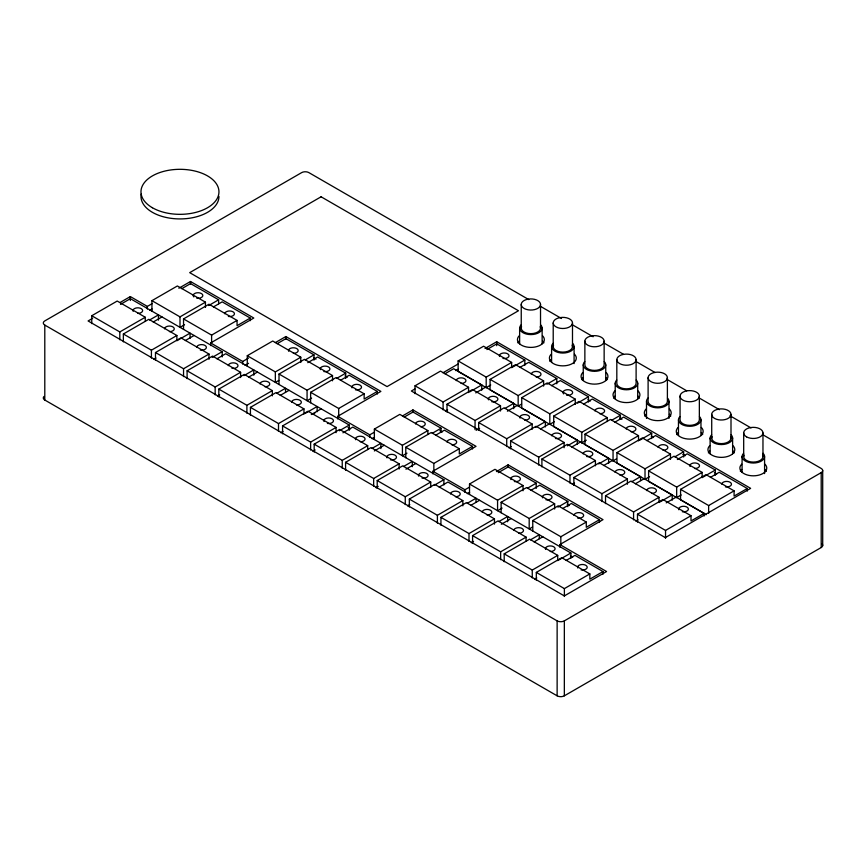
<?xml version="1.0" encoding="UTF-8"?>
<svg xmlns="http://www.w3.org/2000/svg" width="866" height="866" viewBox="0 0 866 866"><rect width="100%" height="100%" fill="white"/><g stroke="black" fill="none" stroke-linecap="round" stroke-linejoin="round"><path stroke-width="1.3" d="M91.742 323.613L91.742 315.744L117.202 301.043L145.261 317.248L145.261 321.189M92.651 318.32L88.083 320.961L564.329 595.916L606.568 571.528L559.869 544.562L559.869 547.193M120.049 302.505L130.333 296.573L147.361 306.402L152.026 303.717M120.493 304.388L130.376 298.683L222.183 351.683L222.183 356.933M151.929 311.154L151.929 300.664L177.378 285.964L205.448 302.169L205.448 307.419M178.851 288.226L190.509 281.493L253.803 318.028L210.654 342.947L210.654 345.566M181.773 288.681L190.563 283.604L218.633 299.809L218.633 303.75M149.699 310.309L152.026 308.956M91.742 315.744L119.811 331.938L145.261 317.248M123.362 341.864L123.362 333.995L148.811 319.294L176.881 335.499L176.881 340.749L190.055 333.139L190.055 338.39M149.656 319.955L158.446 314.888L158.446 320.139M153.206 322.011L161.996 316.934M151.929 300.664L179.998 316.869L205.448 302.169M183.538 329.416L183.538 318.915L208.998 304.215L237.057 320.42L237.057 325.67L250.242 318.06L250.242 320.691M208.738 305.514L218.633 299.809M213.393 306.932L222.172 301.855L250.242 318.06M184.545 324.739L179.998 327.359L179.998 316.869M123.362 333.995L151.42 350.189L176.881 335.499M155.479 360.408L155.479 352.538L180.929 337.837L208.998 354.042L208.998 359.293M185.324 340.555L194.114 335.478M153.693 359.379L155.967 358.069M183.538 318.915L211.607 335.12L237.057 320.42M155.479 352.538L183.549 368.743L208.998 354.042M187.099 378.659L187.099 370.789L212.549 356.088L240.607 372.293L240.607 377.544M212.289 357.387L222.183 351.683M216.944 358.805L225.723 353.729L349.258 425.054L349.258 430.305M247.275 366.21L247.275 355.71L272.725 341.02L300.794 357.214L300.794 362.464M210.654 342.947L242.707 361.458L248.542 358.091M275.366 342.6L285.856 336.538L380.878 391.4L337.729 416.308L337.729 418.938M277.12 343.726L285.91 338.649L313.979 354.854L313.979 360.104M245.046 365.355L248.542 363.33M187.099 370.789L215.158 386.994L240.607 372.293M218.827 396.974L218.827 389.105L244.277 374.415L272.346 390.62L272.346 395.859M243.909 375.638L253.792 369.934L253.792 375.184M248.672 377.121L257.462 372.055M217.431 396.173L219.704 394.864M247.275 355.71L275.345 371.915L300.794 357.214M279.014 384.526L279.014 374.036L304.464 359.336L332.522 375.541L332.522 380.791M305.189 359.931L313.979 354.854M307.755 362.681L317.638 356.976L345.707 373.181L345.707 378.431M278.755 380.445L275.345 382.415L275.345 371.915M218.827 389.105L246.897 405.31L272.346 390.62M250.436 415.236L250.436 407.356L275.897 392.666L303.955 408.871L303.955 414.121M276.741 393.326L285.52 388.249L285.52 392.19M280.281 395.372L289.071 390.306M279.014 374.036L307.073 390.23L332.522 375.541M310.623 402.777L310.623 392.287L336.073 377.587L364.142 393.792L364.142 399.042L377.316 391.432L377.316 394.052M336.917 378.247L345.707 373.181M340.468 380.304L349.258 375.227L377.316 391.432M311.619 398.111L307.073 400.731L307.073 390.23M250.436 407.356L278.506 423.561L303.955 408.871M282.565 433.779L282.565 425.899L308.015 411.209L336.073 427.414L336.073 432.664M305.059 413.483L317.14 406.511L317.14 411.751M311.305 414.554L321.189 408.849M280.779 432.751L283.052 431.43M312.594 414.381L314.867 413.071M310.623 392.287L338.693 408.481L364.142 393.792M282.565 425.899L310.623 442.104L336.073 427.414M314.174 452.03L314.174 444.161L339.624 429.46L367.693 445.665L367.693 449.606M415.03 393.662L415.03 385.792L440.491 371.103L468.549 387.297L468.549 392.547M490.741 384.991L486.194 387.611L458.125 371.406L458.125 360.916L483.585 346.216L511.644 362.421L511.644 367.671L524.828 360.061L524.828 365.311M339.375 430.759L349.258 425.054M414.879 388.986L411.382 391.01L665.305 537.613L750.638 488.348L496.705 341.745L485.025 348.489M442.937 372.791L458.136 364.012M444.886 373.809L453.665 368.732L481.734 384.937L481.734 390.187M486.876 349.561L496.759 343.856L524.828 360.061M342.925 432.805L352.808 427.1L443.901 479.688L443.901 484.938M312.897 451.294L315.17 449.984M455.797 370.616L458.136 369.262M374.361 439.571L374.361 429.081L399.811 414.381L427.88 430.586L427.88 434.526M337.729 416.308L369.793 434.819L374.458 432.134M402.441 415.972L412.941 409.91L476.029 446.336L432.881 471.245L432.881 473.875M404.205 417.098L412.995 412.021L441.054 428.226L441.054 432.166M372.12 438.726L374.458 437.373M415.03 385.792L443.1 401.997L468.549 387.297M458.125 360.916L486.194 377.121L511.644 362.421M314.174 444.161L342.243 460.355L367.693 445.665M345.588 470.162L345.588 462.292L371.038 447.603L399.107 463.808L399.107 469.047M446.997 412.119L446.997 404.249L472.457 389.548L500.516 405.753L500.516 411.004M516.991 405.396L490.091 389.862L490.091 379.362L515.541 364.673L543.61 380.878L543.61 386.128M469.653 391.919L481.734 384.937M372.088 448.371L380.878 443.305L380.878 448.556M374.339 450.948L384.223 445.243M475.748 392.893L485.631 387.189L513.7 403.394L513.7 408.644M519.936 367.39L528.725 362.313L556.795 378.518L556.795 383.768M445.373 411.177L447.646 409.867M374.361 429.081L402.419 445.286L427.88 430.586M405.775 457.713L405.775 447.213L431.225 432.524L459.294 448.729L459.294 453.979L472.468 446.369L472.468 448.989M432.264 433.303L441.054 428.226M435.62 435.23L444.41 430.164L472.468 446.369M406.966 453.156L402.419 455.776L402.419 445.286M345.588 462.292L373.657 478.497L399.107 463.808M446.997 404.249L475.066 420.454L500.516 405.753M490.091 379.362L518.16 395.567L543.61 380.878M377.208 488.413L377.208 480.543L402.658 465.854L430.727 482.059L430.727 487.298M478.649 430.391L478.649 422.521L504.109 407.821L532.168 424.026L532.168 429.276M554.359 421.72L549.813 424.34L521.743 408.135L521.743 397.646L547.193 382.945L575.262 399.15L575.262 404.4M403.502 466.514L412.292 461.437L412.292 466.687M504.91 408.471L513.7 403.394M546.901 384.223L556.795 378.518M405.948 469.199L415.842 463.494M507.4 411.177L517.283 405.461L545.353 421.666L545.353 426.916M551.588 385.662L560.378 380.585L588.447 396.79L588.447 402.041M375.931 487.677L378.204 486.367M476.203 430.294L479.612 428.324M521.57 404.097L518.16 406.067L518.16 395.567M405.775 447.213L433.844 463.418L459.294 448.729M377.208 480.543L405.266 496.748L430.727 482.059M478.649 422.521L506.718 438.726L532.168 424.026M521.743 397.646L549.813 413.851L575.262 399.15M409.326 506.967L409.326 499.087L434.775 484.397L462.845 500.602L462.845 505.852M434.018 485.404L443.901 479.688M510.615 448.848L510.615 440.978L536.065 426.278L564.134 442.483L564.134 447.733M586.314 440.177L581.779 442.797L553.71 426.592L553.71 416.091L579.159 401.402L607.228 417.607L607.228 421.536M535.469 427.371L545.353 421.666M577.46 403.134L588.447 396.79M439.17 487.103L447.96 482.037L570.889 553.006L570.889 558.256M540.46 428.995L549.25 423.918L577.319 440.123L577.319 444.063M583.554 404.108L592.344 399.042L620.402 415.247L620.402 419.176M407.54 505.939L409.813 504.618M508.991 447.906L511.265 446.596M469.513 494.508L469.513 484.018L494.962 469.318L523.021 485.523L523.021 490.773M432.881 471.245L464.945 489.755L469.61 487.06M496.424 471.58L508.093 464.847L603.017 519.654L559.869 544.562M498.253 472.663L508.136 466.958L536.206 483.163L536.206 488.413M467.272 493.663L469.61 492.31M409.326 499.087L437.395 515.292L462.845 500.602M510.615 440.978L538.684 457.183L564.134 442.483M553.71 416.091L581.779 432.296L607.228 417.607M440.935 525.218L440.935 517.348L466.395 502.648L494.454 518.853L494.454 524.103M541.899 466.904L541.899 459.034L567.349 444.345L595.418 460.55L595.418 465.789M616.462 458.893L613.052 460.853L584.994 444.659L584.994 434.158L610.443 419.458L638.513 435.663L638.513 440.913M467.239 503.308L476.019 498.242L476.019 502.172M567.425 445.828L577.319 440.123M611.623 420.313L620.402 415.247M470.779 505.365L479.569 500.288M571.744 447.051L580.534 441.985L608.603 458.179L608.603 463.429M614.838 422.175L623.628 417.098L651.687 433.303L651.687 438.553M469.513 484.018L497.571 500.223L523.021 485.523M501.122 512.759L501.122 502.269L526.571 487.569L554.641 503.774L554.641 509.024M527.416 488.24L536.206 483.163M530.966 490.286L539.756 485.209L567.825 501.414L567.825 506.664M502.118 508.093L497.571 510.713L497.571 500.223M541.899 459.034L569.969 475.239L595.418 460.55M584.994 434.158L613.052 450.363L638.513 435.663M440.935 517.348L469.004 533.543L494.454 518.853M472.576 543.48L472.576 535.61L498.037 520.921L526.095 537.126L526.095 541.055M573.866 485.361L573.866 477.491L599.315 462.801L627.385 478.995L627.385 484.246M649.565 476.69L645.018 479.309L616.96 463.104L616.96 452.615L642.41 437.915L670.479 454.12L670.479 459.37M498.848 521.559L507.638 516.493L507.638 521.743M598.709 463.895L608.603 458.179M639.606 440.285L651.687 433.303M501.327 524.266L511.211 518.55M603.71 465.507L612.5 460.431L640.559 476.636L640.559 480.576M646.805 440.632L655.584 435.555L683.653 451.76L683.653 457.01M471.277 542.733L473.55 541.423M572.242 484.419L574.515 483.109M501.122 502.269L529.191 518.474L554.641 503.774M532.763 531.031L532.763 520.531L558.213 505.841L586.282 522.046L586.282 527.297L599.467 519.687L599.467 522.306M557.931 507.119L567.825 501.414M562.608 508.548L571.398 503.482L599.467 519.687M532.601 526.993L529.191 528.964L529.191 518.474M472.576 535.61L500.645 551.815L526.095 537.126M573.866 477.491L601.924 493.696L627.385 478.995M616.96 452.615L645.018 468.82L670.479 454.12M504.196 561.731L504.196 553.861L529.646 539.172L557.715 555.377L557.715 560.616M605.518 503.633L605.518 495.763L630.968 481.074L659.037 497.279L659.037 502.518M681.217 494.962L676.671 497.582L648.612 481.377L648.612 470.887L674.062 456.187L702.131 472.392L702.131 477.642L715.305 470.032L715.305 475.282M530.49 539.832L539.28 534.755L539.28 538.695M631.779 481.713L640.559 476.636M674.863 456.837L683.653 451.76M534.041 541.878L542.83 536.812M635.363 483.78L644.152 478.714L672.211 494.908L672.211 500.158M677.353 459.532L687.236 453.827L715.305 470.032M532.763 520.531L560.832 536.736L586.282 522.046M504.196 553.861L532.265 570.066L557.715 555.377M605.518 495.763L633.576 511.968L659.037 497.279M648.612 470.887L676.671 487.093L702.131 472.392M536.314 580.285L536.314 572.404L561.763 557.715L589.833 573.92L589.833 579.17L603.017 571.56L603.017 574.18M637.484 522.09L637.484 514.22L662.934 499.52L691.003 515.725L691.003 520.975L704.177 513.365L704.177 515.995M706.299 514.685L680.568 499.834L680.568 489.344L706.028 474.644L734.087 490.849L734.087 496.099L747.271 488.489L747.271 491.109M558.808 559.988L570.889 553.006M660.13 501.89L672.211 494.908M566.158 560.421L574.948 555.355L603.017 571.56M666.225 502.875L676.108 497.16L704.177 513.365M710.423 477.361L719.202 472.284L747.271 488.489M534.528 579.257L536.801 577.936M635.85 521.148L638.123 519.838M536.314 572.404L564.383 588.609L589.833 573.92M637.484 514.22L665.543 530.425L691.003 515.725M680.568 489.344L708.637 505.549L734.087 490.849M528.78 299.593L308.87 172.615A5.099 2.944 0 0 0 301.66 172.615L44.794 320.918A5.099 2.944 0 0 0 44.794 325.075L557.13 620.868A5.099 2.944 0 0 0 564.34 620.868L821.206 472.62A5.099 2.944 0 0 0 821.206 468.452L762.719 434.678M43.982 396.476A5.099 2.944 0 0 0 44.794 400.027L557.13 695.82A5.099 2.944 0 0 0 564.34 695.82L821.206 547.529A5.099 2.944 0 0 0 822.018 543.967M540.471 306.348L561.525 318.504M572.058 324.588L593.113 336.744M603.634 342.817L623.52 354.302M636.391 361.728L655.107 372.542M666.809 379.297L686.684 390.772M699.555 398.208L719.44 409.683M729.973 415.767L751.028 427.923M587.982 399.691L590.32 401.045M619.58 417.932L621.918 419.285M651.178 436.172L653.516 437.525M682.765 454.412L685.103 455.765M714.363 472.652L716.702 474.005M313.665 357.842L315.982 359.184M344.96 375.909L347.277 377.251M439.809 430.673L442.147 432.026M567.133 504.185L569.449 505.517M348.035 427.512L350.329 428.832M570.38 555.875L572.718 557.228M822.7 470.53L822.7 545.439M821.206 472.62L821.206 547.529M764.581 456.523L764.581 473.583M762.968 432.903L762.968 456.523M743.688 432.903L743.688 456.523M742.086 456.523L742.086 472.262M732.614 438.066L732.614 453.816M731.001 414.446A9.645 5.564 0 0 1 716.539 419.274A9.645 5.564 0 0 1 716.539 409.629A9.645 5.564 0 0 1 731.001 414.446L731.001 438.066M711.722 414.446L711.722 438.066M710.12 438.066L710.12 453.816M708.637 505.549L708.637 513.419M700.962 419.793L700.962 435.533M699.349 396.173A9.645 5.564 0 0 1 684.887 401.001A9.645 5.564 0 0 1 684.887 391.356A9.645 5.564 0 0 1 699.349 396.173L699.349 419.793A9.645 5.564 0 0 1 689.715 425.358A9.645 5.564 0 0 1 680.07 419.793L680.07 396.173M678.468 419.793L678.468 435.533M676.671 487.093L676.671 497.582M668.996 401.337L668.996 418.397M667.394 377.728A9.645 5.564 0 0 1 652.932 382.545A9.645 5.564 0 0 1 652.932 372.9A9.645 5.564 0 0 1 667.394 377.728L667.394 401.337A9.645 5.564 0 0 1 657.749 406.901A9.645 5.564 0 0 1 648.104 401.337L648.104 377.728M665.543 530.425L665.543 538.295M646.501 401.337L646.501 418.397M645.018 468.82L645.018 479.309M637.712 383.281L637.712 399.02M636.109 359.661A9.645 5.564 0 0 1 621.647 364.478A9.645 5.564 0 0 1 621.647 354.844A9.645 5.564 0 0 1 636.109 359.661L636.109 383.281A9.645 5.564 0 0 1 626.464 388.845A9.645 5.564 0 0 1 616.819 383.281L616.819 359.661M633.576 511.968L633.576 519.838M615.217 383.281L615.217 399.02M613.052 450.363L613.052 460.853M605.745 364.824L605.745 380.564M604.143 341.204A9.645 5.564 0 0 1 589.681 346.032A9.645 5.564 0 0 1 589.681 336.387A9.645 5.564 0 0 1 604.143 341.204L604.143 364.824A9.645 5.564 0 0 1 594.498 370.388A9.645 5.564 0 0 1 584.864 364.824L584.864 341.204M601.924 493.696L601.924 501.566M583.251 364.824L583.251 380.564M581.779 432.296L581.779 442.797M574.093 346.552L574.093 363.601M572.491 322.931A9.645 5.564 0 0 1 558.029 327.749A9.645 5.564 0 0 1 558.029 318.114A9.645 5.564 0 0 1 572.491 322.931L572.491 346.552M569.969 475.239L569.969 483.109M564.383 588.609L564.383 596.479M564.34 620.868L564.34 695.82M560.832 536.736L560.832 544.606M557.13 620.868L557.13 695.82M553.212 322.931L553.212 346.552M551.599 346.552L551.599 362.291M549.813 413.851L549.813 424.34M542.138 328.095L542.138 343.834M540.525 304.475A9.645 5.564 0 0 1 526.063 309.303A9.645 5.564 0 0 1 526.063 299.658A9.645 5.564 0 0 1 540.525 304.475L540.525 328.095M538.684 457.183L538.684 465.053M532.265 570.066L532.265 577.936M521.245 304.475L521.245 328.095M519.632 328.095L519.632 343.834M508.093 464.847L508.093 467.467M506.718 438.726L506.718 446.596M500.645 551.815L500.645 559.685M496.705 341.745L496.705 345.686M486.194 377.121L486.194 387.611M475.066 420.454L475.066 429.633M469.004 533.543L469.004 541.423M464.945 489.755L464.945 492.386M443.1 401.997L443.1 409.867M437.395 515.292L437.395 523.161M433.844 463.418L433.844 471.299M412.941 409.91L412.941 412.53M405.266 496.748L405.266 504.618M373.657 478.497L373.657 486.367M369.793 434.819L369.793 437.449M342.243 460.355L342.243 468.235M338.693 408.481L338.693 416.362M310.623 442.104L310.623 449.984M285.856 336.538L285.856 339.169M278.506 423.561L278.506 431.43M246.897 405.31L246.897 413.179M242.707 361.458L242.707 364.077M215.158 386.994L215.158 394.864M211.607 335.12L211.607 342.99M190.509 281.493L190.509 284.113M183.549 368.743L183.549 376.613M151.42 350.189L151.42 358.069M147.361 306.402L147.361 309.032M130.333 296.573L130.333 300.502M119.811 331.938L119.811 339.818M44.794 325.075L44.794 400.027M482.189 512.196A4.817 2.782 0 0 1 487.017 509.414A4.817 2.782 0 0 1 491.834 512.196A4.817 2.782 0 0 1 487.017 514.978M447.029 442.071A4.817 2.782 0 0 1 451.846 439.289A4.817 2.782 0 0 1 456.674 442.071A4.817 2.782 0 0 1 451.846 444.853M320.431 369.598A4.817 2.782 0 0 1 324.663 366.112A4.817 2.782 0 0 1 329.892 369.122A4.817 2.782 0 0 1 323.841 371.568M418.624 476.116A4.817 2.782 0 0 1 422.857 472.62A4.817 2.782 0 0 1 428.085 475.64A4.817 2.782 0 0 1 422.034 478.086M545.612 549.434A4.817 2.782 0 0 1 549.434 545.97A4.817 2.782 0 0 1 555.074 548.47A4.817 2.782 0 0 1 550.267 551.501M450.58 493.945A4.817 2.782 0 0 1 455.397 491.163A4.817 2.782 0 0 1 460.225 493.945A4.817 2.782 0 0 1 455.397 496.727M542.538 497.842A4.817 2.782 0 0 1 546.782 494.345A4.817 2.782 0 0 1 551.999 497.355A4.817 2.782 0 0 1 545.948 499.801M260.081 383.963A4.817 2.782 0 0 1 264.899 381.17A4.817 2.782 0 0 1 269.727 383.963A4.817 2.782 0 0 1 264.899 386.745M387.005 457.865A4.817 2.782 0 0 1 391.248 454.369A4.817 2.782 0 0 1 396.466 457.389A4.817 2.782 0 0 1 390.414 459.835M574.017 515.389A4.817 2.782 0 0 1 579.257 512.618A4.817 2.782 0 0 1 583.587 515.865A4.817 2.782 0 0 1 577.59 518.074M577.73 567.977A4.817 2.782 0 0 1 581.974 564.491A4.817 2.782 0 0 1 587.191 567.501A4.817 2.782 0 0 1 581.14 569.947M513.83 530.457A4.817 2.782 0 0 1 518.658 527.675A4.817 2.782 0 0 1 523.475 530.457A4.817 2.782 0 0 1 518.658 533.25M510.929 479.58A4.817 2.782 0 0 1 515.162 476.094A4.817 2.782 0 0 1 520.39 479.104A4.817 2.782 0 0 1 514.339 481.55M531.345 374.22A4.817 2.782 0 0 1 536.162 371.438A4.817 2.782 0 0 1 540.99 374.22A4.817 2.782 0 0 1 536.162 377.002M572.588 343.304A11.247 6.495 0 0 1 562.846 353.047A11.247 6.495 0 0 1 553.103 343.304M572.166 345.112A9.645 5.564 0 0 1 562.846 352.116A9.645 5.564 0 0 1 553.536 345.112M323.981 421.471A4.817 2.782 0 0 1 328.214 417.986A4.817 2.782 0 0 1 333.442 420.995A4.817 2.782 0 0 1 327.391 423.442M355.59 439.722A4.817 2.782 0 0 1 359.412 436.269A4.817 2.782 0 0 1 365.051 438.759A4.817 2.782 0 0 1 360.245 441.79M291.69 402.214A4.817 2.782 0 0 1 296.518 399.432A4.817 2.782 0 0 1 301.336 402.214A4.817 2.782 0 0 1 296.518 404.996M352.04 387.849A4.817 2.782 0 0 1 356.283 384.363A4.817 2.782 0 0 1 361.501 387.373A4.817 2.782 0 0 1 355.45 389.819M133.169 311.305A4.817 2.782 0 0 1 136.98 307.852A4.817 2.782 0 0 1 142.619 310.342A4.817 2.782 0 0 1 137.824 313.373M540.622 324.847A11.247 6.495 0 0 1 530.88 334.59A11.247 6.495 0 0 1 521.148 324.847M540.2 326.655A9.645 5.564 0 0 1 530.88 333.659A9.645 5.564 0 0 1 521.57 326.655M193.183 295.512A4.817 2.782 0 0 1 198.422 292.74A4.817 2.782 0 0 1 202.752 295.999A4.817 2.782 0 0 1 196.755 298.196M193.832 296.908A4.817 2.782 0 0 1 193.345 296.237M415.615 423.929A4.817 2.782 0 0 1 420.432 421.147A4.817 2.782 0 0 1 425.249 423.929A4.817 2.782 0 0 1 420.432 426.711M499.552 356.489A4.817 2.782 0 0 1 503.785 352.992A4.817 2.782 0 0 1 509.002 356.002A4.817 2.782 0 0 1 502.951 358.448M456.295 380.639A4.817 2.782 0 0 1 461.113 377.857A4.817 2.782 0 0 1 465.93 380.639A4.817 2.782 0 0 1 461.113 383.421M583.154 453.881A4.817 2.782 0 0 1 588.393 451.11A4.817 2.782 0 0 1 592.723 454.369A4.817 2.782 0 0 1 586.726 456.577M551.869 435.825A4.817 2.782 0 0 1 557.109 433.054A4.817 2.782 0 0 1 561.439 436.312A4.817 2.782 0 0 1 555.442 438.51M615.12 472.338A4.817 2.782 0 0 1 619.937 469.556A4.817 2.782 0 0 1 624.765 472.338A4.817 2.782 0 0 1 619.937 475.12M604.241 361.577A11.247 6.495 0 0 1 594.498 371.319A11.247 6.495 0 0 1 584.756 361.577M763.076 453.275A11.247 6.495 0 0 1 753.333 463.018A11.247 6.495 0 0 1 743.591 453.275M762.643 455.083A9.645 5.564 0 0 1 753.333 462.087A9.645 5.564 0 0 1 744.013 455.083M699.457 416.546A11.247 6.495 0 0 1 689.715 426.288A11.247 6.495 0 0 1 679.972 416.546M667.491 398.089A11.247 6.495 0 0 1 657.749 407.832A11.247 6.495 0 0 1 648.006 398.089M626.248 429.006A4.817 2.782 0 0 1 631.065 426.224A4.817 2.782 0 0 1 635.893 429.006A4.817 2.782 0 0 1 631.065 431.788M562.997 392.493A4.817 2.782 0 0 1 568.237 389.722A4.817 2.782 0 0 1 572.567 392.98A4.817 2.782 0 0 1 566.57 395.177M563.647 393.889A4.817 2.782 0 0 1 563.16 393.207M594.964 410.949A4.817 2.782 0 0 1 599.781 408.167A4.817 2.782 0 0 1 604.609 410.949A4.817 2.782 0 0 1 599.781 413.731M520.076 418.094A4.817 2.782 0 0 1 523.887 414.63A4.817 2.782 0 0 1 529.527 417.131A4.817 2.782 0 0 1 524.731 420.151M636.207 380.033A11.247 6.495 0 0 1 626.464 389.776A11.247 6.495 0 0 1 616.722 380.033M196.734 347.385A4.817 2.782 0 0 1 201.973 344.614A4.817 2.782 0 0 1 206.303 347.872A4.817 2.782 0 0 1 200.306 350.07M228.353 365.636A4.817 2.782 0 0 1 233.593 362.865A4.817 2.782 0 0 1 237.912 366.123A4.817 2.782 0 0 1 231.926 368.321M288.692 351.282A4.817 2.782 0 0 1 292.513 347.818A4.817 2.782 0 0 1 298.153 350.319A4.817 2.782 0 0 1 293.358 353.35M164.616 328.842A4.817 2.782 0 0 1 169.433 326.06A4.817 2.782 0 0 1 174.261 328.842A4.817 2.782 0 0 1 169.433 331.624M224.803 313.763A4.817 2.782 0 0 1 230.042 310.991A4.817 2.782 0 0 1 234.361 314.25A4.817 2.782 0 0 1 228.375 316.458M488.424 399.821A4.817 2.782 0 0 1 492.657 396.325A4.817 2.782 0 0 1 497.874 399.334A4.817 2.782 0 0 1 491.823 401.781M646.772 490.611A4.817 2.782 0 0 1 651.589 487.829A4.817 2.782 0 0 1 656.417 490.611A4.817 2.782 0 0 1 651.589 493.404M690.029 466.46A4.817 2.782 0 0 1 693.85 462.996A4.817 2.782 0 0 1 699.49 465.497A4.817 2.782 0 0 1 694.684 468.517M721.822 484.191A4.817 2.782 0 0 1 727.072 481.42A4.817 2.782 0 0 1 731.391 484.679A4.817 2.782 0 0 1 725.405 486.876M678.901 509.793A4.817 2.782 0 0 1 683.133 506.296A4.817 2.782 0 0 1 688.362 509.316A4.817 2.782 0 0 1 682.311 511.763M731.11 434.819A11.247 6.495 0 0 1 721.367 444.561A11.247 6.495 0 0 1 711.625 434.819M730.677 436.626A9.645 5.564 0 0 1 721.367 443.63A9.645 5.564 0 0 1 712.047 436.626M658.214 447.462A4.817 2.782 0 0 1 663.031 444.68A4.817 2.782 0 0 1 667.848 447.462A4.817 2.782 0 0 1 663.031 450.244M740.354 471.31A13.434 7.751 0 0 1 741.697 469.437M764.959 469.437A13.434 7.751 0 0 1 766.302 471.31M708.388 452.853A13.434 7.751 0 0 1 709.73 450.98M732.993 450.98A13.434 7.751 0 0 1 734.336 452.853M676.736 434.58A13.434 7.751 0 0 1 678.078 432.708M701.341 432.708A13.434 7.751 0 0 1 702.683 434.58M644.769 416.124A13.434 7.751 0 0 1 646.112 414.251M669.386 414.251A13.434 7.751 0 0 1 670.728 416.124M613.496 398.068A13.434 7.751 0 0 1 614.838 396.195M638.101 396.195A13.434 7.751 0 0 1 639.444 398.068M581.53 379.611A13.434 7.751 0 0 1 582.872 377.738M606.135 377.738A13.434 7.751 0 0 1 607.477 379.611M549.878 361.339A13.434 7.751 0 0 1 551.22 359.466M517.911 342.882A13.434 7.751 0 0 1 519.254 341.009M542.517 341.009A13.434 7.751 0 0 1 543.859 342.882M764.959 464.187A13.434 7.751 0 0 1 753.333 475.824A13.434 7.751 0 0 1 741.697 464.187M732.993 445.741A13.434 7.751 0 0 1 721.367 457.367A13.434 7.751 0 0 1 709.73 445.741M701.341 427.458A13.434 7.751 0 0 1 689.715 439.094A13.434 7.751 0 0 1 678.078 427.458M669.386 409.012A13.434 7.751 0 0 1 657.749 420.638A13.434 7.751 0 0 1 646.112 409.012M638.101 390.945A13.434 7.751 0 0 1 626.464 402.582A13.434 7.751 0 0 1 614.838 390.945M606.135 372.488A13.434 7.751 0 0 1 594.498 384.125A13.434 7.751 0 0 1 582.872 372.488M574.483 354.216A13.434 7.751 0 0 1 562.846 365.853A13.434 7.751 0 0 1 551.22 354.216M542.517 335.759A13.434 7.751 0 0 1 530.88 347.396A13.434 7.751 0 0 1 519.254 335.759M218.957 196.42A38.981 22.505 0 0 1 177.931 218.892A38.981 22.505 0 0 1 141.201 194.06M321.091 196.788L189.697 272.649L387.07 386.604L518.474 310.742L321.091 196.788M746.514 436.843A9.645 5.564 0 0 0 762.643 434.342A9.645 5.564 0 0 0 750.833 427.533A9.645 5.564 0 0 0 746.514 436.843M152.405 207.743A38.981 22.505 0 0 0 217.626 197.643A38.981 22.505 0 0 0 169.888 170.082A38.981 22.505 0 0 0 152.405 207.743"/></g></svg>
